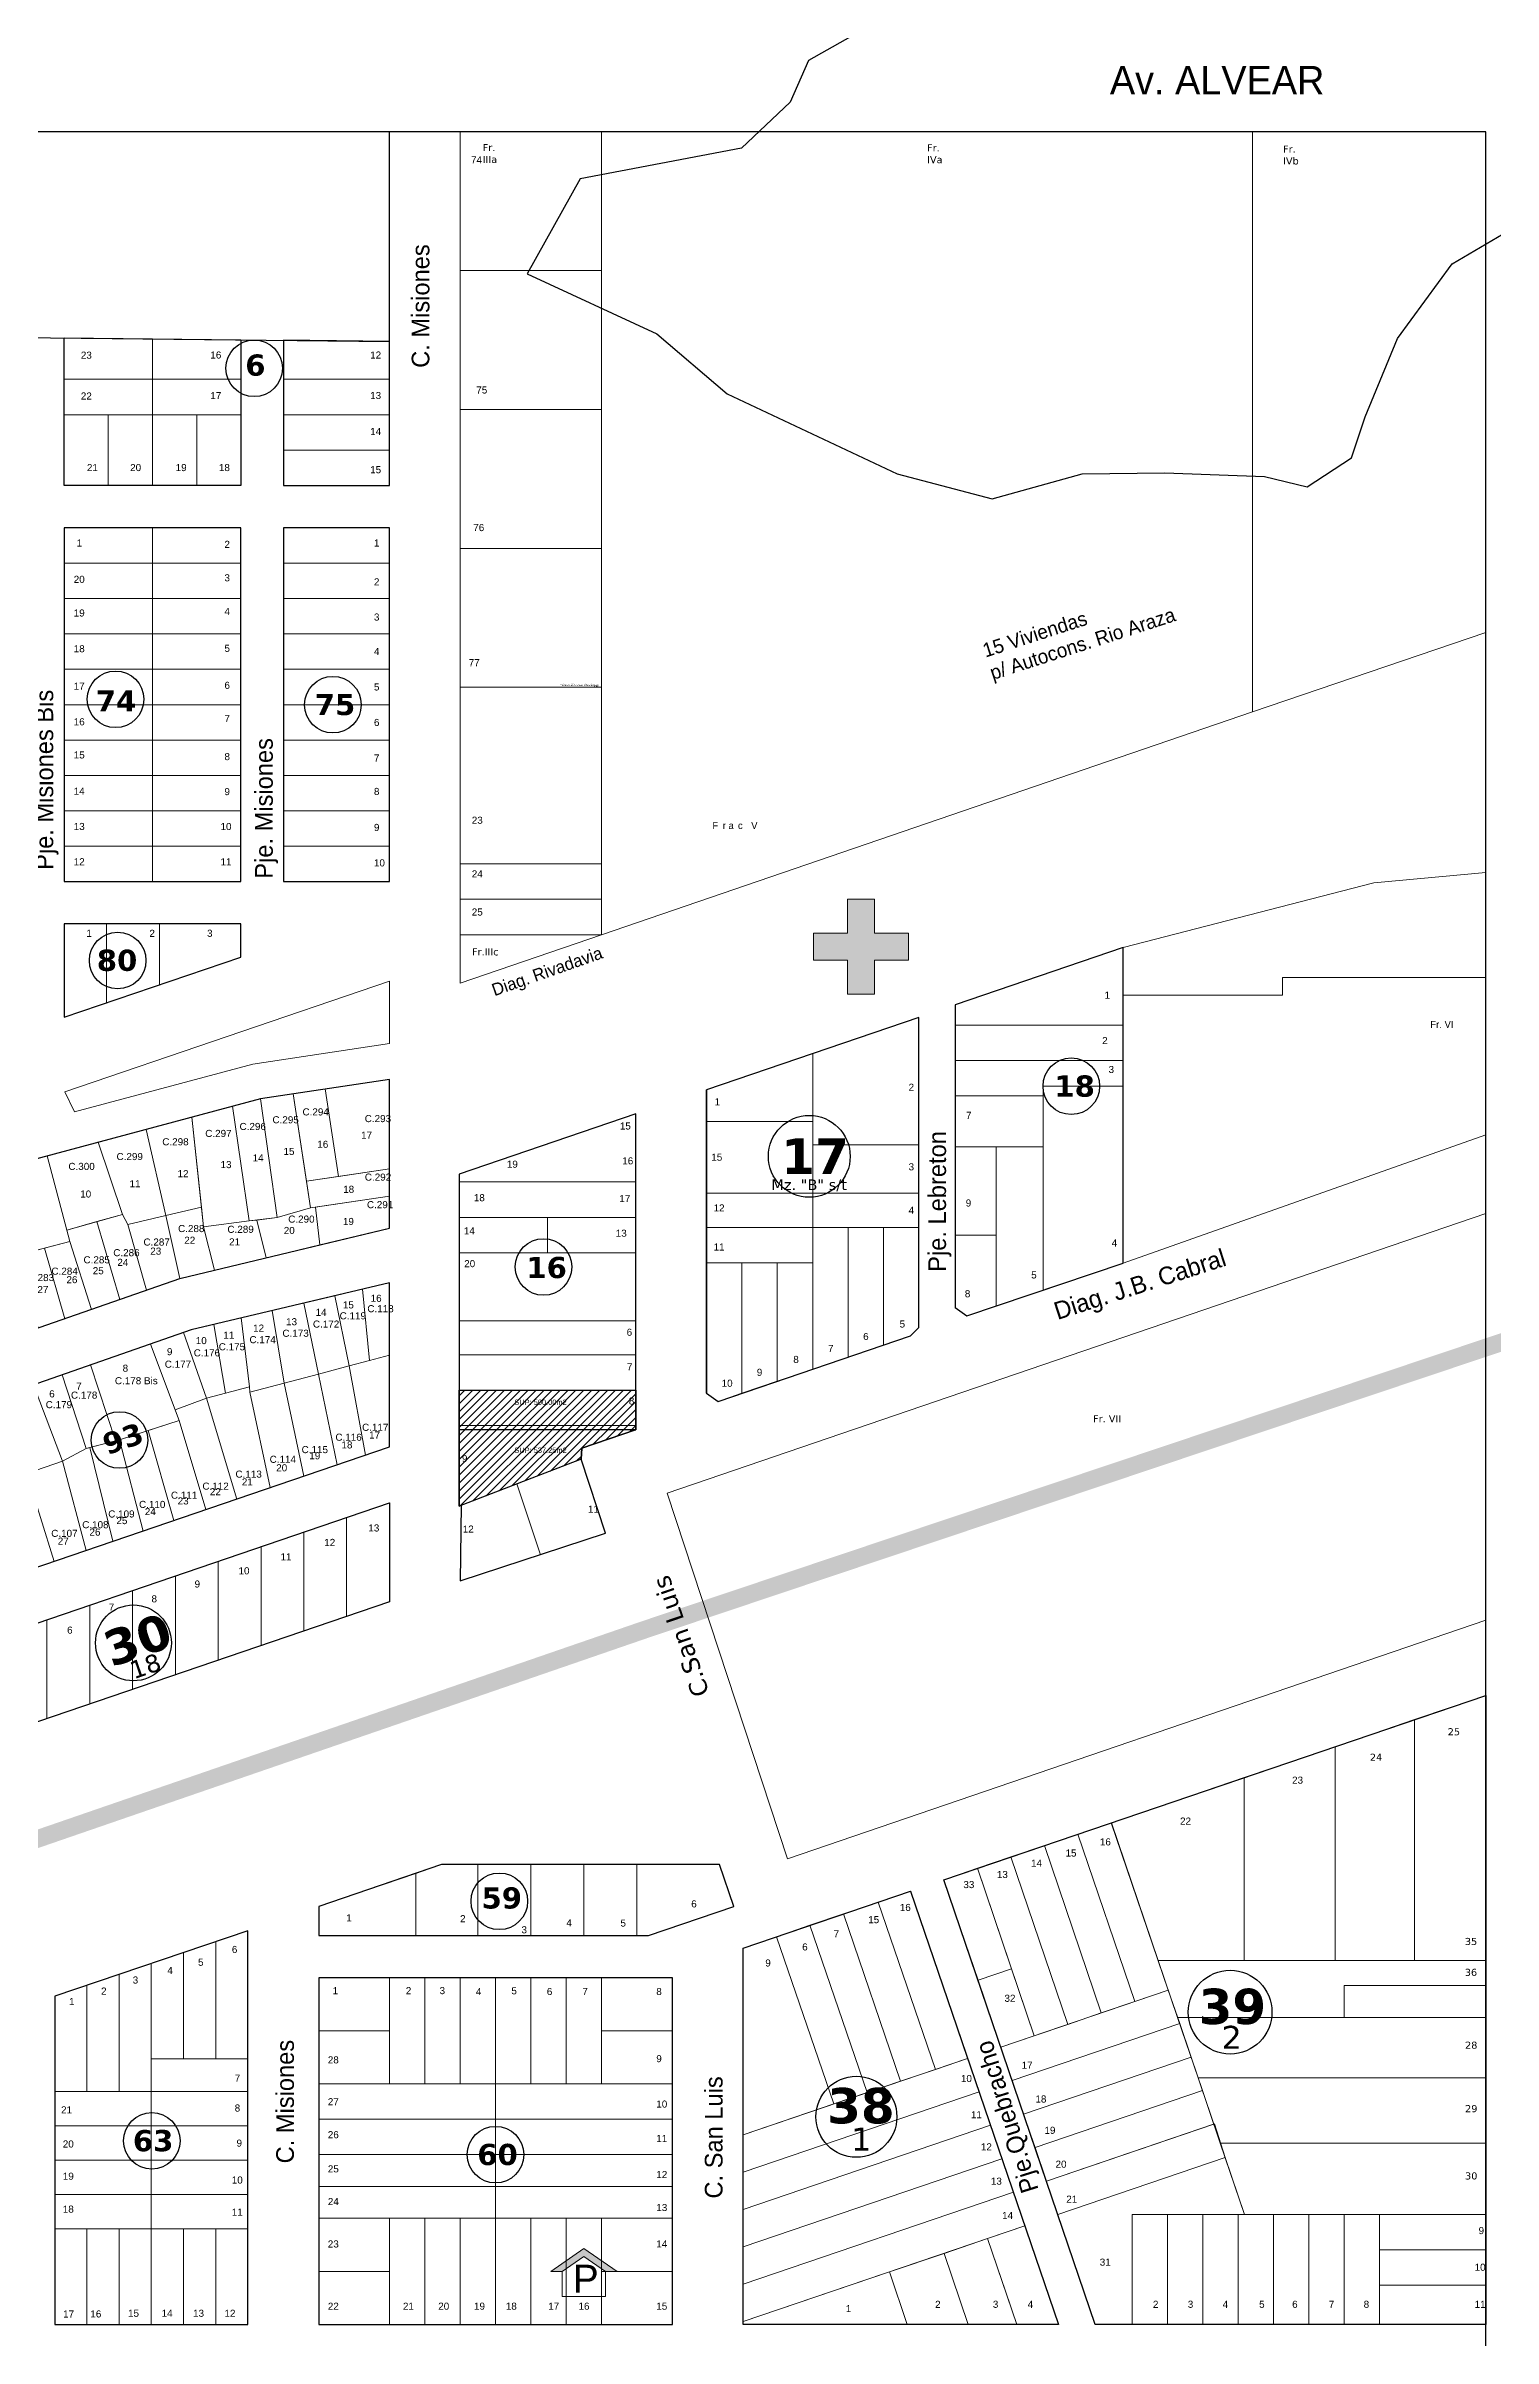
# Model space of a CAD drawing. Header units: millimetres. Extents: x 0 to 6558, y 60 to 10727.
# Drawn here: x 773 to 1182, y 6771 to 7419 of the extents above; entities that cross this region are included whole.
import ezdxf
from ezdxf.enums import TextEntityAlignment as Align

# ---------------------------------------------------------------- set-up
doc = ezdxf.new("R2010")
doc.units = ezdxf.units.MM
doc.linetypes.add('ACAD_ISO04W100', pattern=[30, 24, -3, 0, -3])
for name, color, linetype, lineweight in [('0 FERROCARRIL', 5, 'Continuous', 18), ('0 LAGUNA', 140, 'Continuous', 30), ('0 N° DE PARCELA', 255, 'Continuous', 25), ('0 SIG - PARCELAS', 252, 'Continuous', 18), ('EQUIPAMIENTOS', 10, 'Continuous', 18), ('nombre de parcelas', 250, 'Continuous', 18)]:
    doc.layers.add(name, color=color, linetype=linetype, lineweight=lineweight)
for name, color, linetype in [('0 NOMBRE DE CALLES', 255, 'Continuous'), ('0 N° DE MANZANA', 255, 'Continuous'), ('0 SIG - CHACRAS', 253, 'Continuous'), ('0 SIG - MANZANAS', 253, 'Continuous'), ('TERRENO MUNICIPAL', 10, 'Continuous')]:
    doc.layers.add(name, color=color, linetype=linetype)
doc.layers.add('auxiliares', color=3, linetype='Continuous', plot=False)
doc.styles.get("Standard").update_dxf_attribs({"font": 'arial.ttf'})
doc.styles.add('STYLE1', font='arial.ttf')
doc.styles.add('taller4', font='', dxfattribs={"height": 0.9})
doc.styles.get('taller4').set_extended_font_data('Arial', italic=True, bold=True)

# ---------------------------------------------------------------- blocks, each defined once
blk = doc.blocks.new('COMISARIA')
at = {"linetype": 'Continuous'}
blk.add_hatch(color=256, dxfattribs=at).paths.add_polyline_path([(-1.9, 32.6), (-37.6, 7.9), (-25.2, 7.9), (-1.9, 24), (21.4, 7.9), (33.8, 7.9)])
for p, q in [((-1.9, 32.6), (-37.6, 7.9)), ((-1.9, 32.6), (33.8, 7.9)), ((-37.6, 7.9), (-25.2, 7.9)), ((-1.9, 24), (-25.2, 7.9)), ((-1.9, 24), (21.4, 7.9)), ((21.4, 7.9), (33.8, 7.9))]:
    blk.add_line(p, q, dxfattribs=at)
blk.add_lwpolyline([(21.4, 7.9), (21.4, -19), (-25.2, -19), (-25.2, 7.9)], dxfattribs=at)
at = {"linetype": 'Continuous', "style": 'STYLE1'}
blk.add_text('P', height=30, dxfattribs=at).set_placement((0, 0), align=Align.MIDDLE)
blk = doc.blocks.new('SALUD')
blk.add_hatch(color=256).paths.add_polyline_path([(24, 63.1), (24, 93.1), (0, 93.1), (0, 63.1), (-30, 63.1), (-30, 39.1), (0, 39.1), (0, 9.1), (24, 9.1), (24, 39.1), (54, 39.1), (54, 63.1)])
blk.add_lwpolyline([(24, 63.1), (24, 93.1), (0, 93.1), (0, 63.1), (-30, 63.1), (-30, 39.1), (0, 39.1), (0, 9.1), (24, 9.1), (24, 39.1), (54, 39.1), (54, 63.1), (24, 63.1), (24, 93.1), (0, 93.1)])

msp = doc.modelspace()

# ---------------------------------------------------------------- hatches: boundary and pattern name
at = {"layer": 'TERRENO MUNICIPAL'}
h = msp.add_hatch(dxfattribs=at)
h.set_pattern_fill('ANSI31', color=256, scale=0.5)
h.set_pattern_definition([(45, (-322.4474, 5693.1154), (-1.122532, 1.122532), [])])
h.paths.add_polyline_path([(889.653, 7039.307), (939.653, 7039.307), (939.653, 7028.103), (889.653, 7028.103)])
edge = h.paths.add_edge_path()
edge.add_line((889.653, 7028.137), (939.554, 7028.103))
edge.add_line((939.554, 7028.103), (924.344, 7022.872))
edge.add_line((924.344, 7022.872), (924.221, 7019.733))
edge.add_line((924.221, 7019.733), (889.653, 7006.487))
edge.add_line((889.653, 7006.487), (889.653, 7028.103))

# ---------------------------------------------------------------- linework, layer by layer
at = {"layer": '0 FERROCARRIL', "color": 253, "linetype": 'ACAD_ISO04W100', "const_width": 5}
msp.add_lwpolyline([(109.624, 6684.639), (525.882, 6828.094), (942.14, 6971.549), (1174.005, 7049.313), (1449.871, 7141.835), (1869.827, 7294.051), (2014.038, 7345.499, -0.0608028), (2199.979, 7371.655), (2736.887, 7371.655, 0.0947228), (2818.9, 7395.432), (2901.999, 7425.105), (3179.979, 7514.739), (3199.979, 7521.095), (4019.364, 7784.447, -0.1059511), (4109.937, 7793.522), (4204, 7793.522)], format="xyb", dxfattribs=at)
at = {"layer": '0 LAGUNA'}
for points in [[(1188.801, 7487.832), (1173.246, 7468.034), (1159.182, 7445.958), (1125.849, 7440.665), (1096.254, 7439.731), (1070.709, 7440.042), (1043.918, 7436.929), (1018.062, 7431.948), (988.495, 7415.264), (983.274, 7403.505), (969.536, 7390.462), (923.879, 7381.771), (908.926, 7354.903), (945.635, 7337.933), (965.433, 7320.963), (989.474, 7309.65), (1013.514, 7298.337), (1040.383, 7291.266), (1065.837, 7298.337), (1089.191, 7298.699), (1117.424, 7297.587), (1129.49, 7294.694), (1129.49, 7294.694)], [(1129.49, 7294.694), (1142.038, 7302.892), (1145.899, 7314.466), (1155.069, 7336.648), (1170.484, 7357.731), (1194.524, 7371.872)]]:
    msp.add_lwpolyline(points, dxfattribs=at)
at = {"layer": '0 N° DE MANZANA'}
for centre, radius in [((831.736, 7328.219), 8), ((792.538, 7234.623), 8), ((854.005, 7233.105), 8), ((793.131, 7160.751), 8), ((1062.789, 7125.205), 8), ((988.695, 7105.392), 11.569), ((913.552, 7074.108), 8), ((793.67, 7025.18), 8), ((797.588, 6967.806), 10.724), ((901.052, 6894.743), 8), ((1107.704, 6863.395), 11.834), ((1002.018, 6833.812), 11.44), ((802.784, 6827.013), 8), ((899.979, 6823.105), 8)]:
    msp.add_circle(centre, radius, dxfattribs=at)
at = {"layer": '0 SIG - CHACRAS'}
msp.add_lwpolyline([(199.979, 6415.105), (1179.979, 6415.105), (1179.979, 7395.105), (199.979, 7395.105)], close=True, dxfattribs=at)
at = {"layer": '0 SIG - MANZANAS'}
for points in [[(869.979, 7335.815), (869.979, 7395.105), (529.979, 7395.105), (529.979, 7339.515)], [(777.979, 7336.816), (827.979, 7336.272), (827.979, 7295.105), (777.979, 7295.105)], [(869.979, 7335.825), (839.979, 7336.141), (839.979, 7295.105), (869.979, 7295.105)], [(827.979, 7283.105), (777.979, 7283.105), (777.979, 7183.105), (827.979, 7183.105)], [(869.979, 7283.105), (839.979, 7283.105), (839.979, 7183.105), (869.979, 7183.105)], [(777.979, 7144.715), (827.979, 7161.755), (827.979, 7171.105), (777.979, 7171.105)], [(1029.979, 7148.215), (1029.979, 7062.605), (1033.231, 7060.276), (1077.499, 7075.205), (1077.499, 7164.435)], [(869.979, 7085.078), (869.979, 7127.158), (833.487, 7121.687), (686.866, 7082.373), (704.021, 7033.677), (810.744, 7070.816)], [(939.653, 7117.417), (889.653, 7100.347), (889.653, 7006.487), (890.259, 7006.719), (890.011, 6985.351), (931.117, 6998.8), (924.221, 7019.733), (924.344, 7022.872), (939.554, 7028.103), (939.653, 7028.103)], [(869.979, 7023.218), (869.979, 7069.658), (813.955, 7056.32), (725.016, 7025.37), (740.979, 6979.202)], [(1069.539, 6775.105), (1026.759, 6900.853), (1179.979, 6952.945), (1179.979, 6775.105)], [(849.979, 6893.285), (849.979, 6885.105), (943.239, 6885.105), (967.351, 6893.308), (963.339, 6905.105), (884.739, 6905.105)], [(1059.179, 6775.105), (969.979, 6775.105), (969.979, 6881.525), (1017.291, 6897.634)], [(849.979, 6775.105), (949.979, 6775.105), (949.979, 6873.105), (849.979, 6873.105)]]:
    msp.add_lwpolyline(points, close=True, dxfattribs=at)
for points in [[(959.654, 7124.234), (959.654, 7038.384), (962.889, 7036.054), (1017.327, 7054.649), (1019.654, 7056.976), (1019.654, 7144.694), (959.654, 7124.231)], [(959.654, 7038.384), (959.654, 7124.231)], [(712.611, 6953.698), (869.979, 7007.372), (869.979, 6979.442), (712.611, 6925.768), (712.611, 6953.698)], [(775.349, 6867.924), (775.349, 6775.124), (829.979, 6775.124), (829.979, 6886.434), (775.349, 6867.924)]]:
    msp.add_lwpolyline(points, dxfattribs=at)
at = {"layer": '0 SIG - PARCELAS'}
for p, q in [((1113.979, 7246.739), (1113.979, 7395.105)), ((884.729, 6905.105), (961.979, 6905.105)), ((1039.108, 6799.362), (1045.561, 6780.342))]:
    msp.add_line(p, q, dxfattribs=at)
for points in [[(929.979, 7395.105), (889.979, 7395.105), (889.979, 7238.065), (929.979, 7238.065)], [(889.979, 7355.835), (929.979, 7355.835), (929.979, 7395.105), (889.979, 7395.105)], [(1113.979, 7231.045), (1113.979, 7395.105), (929.979, 7395.105), (929.979, 7168.065)], [(1179.979, 7253.495), (1179.979, 7395.105), (1113.979, 7395.105), (1113.979, 7231.045)], [(889.979, 7316.565), (929.979, 7316.565), (929.979, 7355.835), (889.979, 7355.835)], [(802.979, 7325.105), (777.979, 7325.105), (777.979, 7336.816), (802.979, 7336.555)], [(802.979, 7325.105), (827.979, 7325.105), (827.979, 7336.272), (802.979, 7336.555)], [(869.979, 7335.825), (839.979, 7336.141), (839.979, 7325.105), (869.979, 7325.105)], [(777.979, 7315.105), (802.979, 7315.105), (802.979, 7325.105), (777.979, 7325.105)], [(827.979, 7315.105), (802.979, 7315.105), (802.979, 7325.105), (827.979, 7325.105)], [(869.979, 7325.105), (839.979, 7325.105), (839.979, 7315.105), (869.979, 7315.105)], [(777.979, 7295.105), (790.479, 7295.105), (790.479, 7315.105), (777.979, 7315.105)], [(790.479, 7295.105), (802.979, 7295.105), (802.979, 7315.105), (790.479, 7315.105)], [(802.979, 7295.105), (815.479, 7295.105), (815.479, 7315.105), (802.979, 7315.105)], [(815.479, 7295.105), (827.979, 7295.105), (827.979, 7315.105), (815.479, 7315.105)], [(869.979, 7315.105), (839.979, 7315.105), (839.979, 7305.105), (869.979, 7305.105)], [(889.979, 7277.295), (929.979, 7277.295), (929.979, 7316.565), (889.979, 7316.565)], [(869.979, 7305.105), (839.979, 7305.105), (839.979, 7295.105), (869.979, 7295.105)], [(777.979, 7273.105), (802.979, 7273.105), (802.979, 7283.105), (777.979, 7283.105)], [(827.979, 7273.105), (802.979, 7273.105), (802.979, 7283.105), (827.979, 7283.105)], [(839.979, 7273.105), (869.979, 7273.105), (869.979, 7283.105), (839.979, 7283.105)], [(777.979, 7263.105), (802.979, 7263.105), (802.979, 7273.105), (777.979, 7273.105)], [(827.979, 7263.105), (802.979, 7263.105), (802.979, 7273.105), (827.979, 7273.105)], [(839.979, 7263.105), (869.979, 7263.105), (869.979, 7273.105), (839.979, 7273.105)], [(889.979, 7238.025), (929.979, 7238.025), (929.979, 7277.295), (889.979, 7277.295)], [(777.979, 7253.105), (802.979, 7253.105), (802.979, 7263.105), (777.979, 7263.105)], [(827.979, 7253.105), (802.979, 7253.105), (802.979, 7263.105), (827.979, 7263.105)], [(839.979, 7253.105), (869.979, 7253.105), (869.979, 7263.105), (839.979, 7263.105)], [(777.979, 7243.105), (802.979, 7243.105), (802.979, 7253.105), (777.979, 7253.105)], [(827.979, 7243.105), (802.979, 7243.105), (802.979, 7253.105), (827.979, 7253.105)], [(839.979, 7243.105), (869.979, 7243.105), (869.979, 7253.105), (839.979, 7253.105)], [(777.979, 7233.105), (802.979, 7233.105), (802.979, 7243.105), (777.979, 7243.105)], [(827.979, 7233.105), (802.979, 7233.105), (802.979, 7243.105), (827.979, 7243.105)], [(839.979, 7233.105), (869.979, 7233.105), (869.979, 7243.105), (839.979, 7243.105)], [(929.979, 7238.065), (889.979, 7238.065), (889.979, 7188.065), (929.979, 7188.065)], [(777.979, 7223.105), (802.979, 7223.105), (802.979, 7233.105), (777.979, 7233.105)], [(827.979, 7223.105), (802.979, 7223.105), (802.979, 7233.105), (827.979, 7233.105)], [(839.979, 7223.105), (869.979, 7223.105), (869.979, 7233.105), (839.979, 7233.105)], [(777.979, 7213.105), (802.979, 7213.105), (802.979, 7223.105), (777.979, 7223.105)], [(827.979, 7213.105), (802.979, 7213.105), (802.979, 7223.105), (827.979, 7223.105)], [(839.979, 7213.105), (869.979, 7213.105), (869.979, 7223.105), (839.979, 7223.105)], [(777.979, 7203.105), (802.979, 7203.105), (802.979, 7213.105), (777.979, 7213.105)], [(827.979, 7203.105), (802.979, 7203.105), (802.979, 7213.105), (827.979, 7213.105)], [(839.979, 7203.105), (869.979, 7203.105), (869.979, 7213.105), (839.979, 7213.105)], [(777.979, 7193.105), (802.979, 7193.105), (802.979, 7203.105), (777.979, 7203.105)], [(827.979, 7193.105), (802.979, 7193.105), (802.979, 7203.105), (827.979, 7203.105)], [(839.979, 7193.105), (869.979, 7193.105), (869.979, 7203.105), (839.979, 7203.105)], [(777.979, 7183.105), (802.979, 7183.105), (802.979, 7193.105), (777.979, 7193.105)], [(827.979, 7183.105), (802.979, 7183.105), (802.979, 7193.105), (827.979, 7193.105)], [(839.979, 7183.105), (869.979, 7183.105), (869.979, 7193.105), (839.979, 7193.105)], [(929.979, 7188.065), (889.979, 7188.065), (889.979, 7178.065), (929.979, 7178.065)], [(1148.367, 7182.721), (1179.979, 7185.675), (1179.979, 7156.005), (1122.499, 7156.005), (1122.499, 7151.005), (1077.499, 7151.005), (1077.499, 7164.435)], [(929.979, 7178.065), (889.979, 7178.065), (889.979, 7168.065), (929.979, 7168.065)], [(789.979, 7148.804), (789.979, 7171.105), (777.979, 7171.105), (777.979, 7144.715)], [(804.979, 7153.916), (804.979, 7171.105), (789.979, 7171.105), (789.979, 7148.804)], [(827.979, 7161.755), (827.979, 7171.105), (804.979, 7171.105), (804.979, 7153.916)], [(929.979, 7168.065), (889.979, 7168.065), (889.979, 7154.374)], [(1029.979, 7148.215), (1029.979, 7142.475), (1077.499, 7142.475), (1077.499, 7164.435)], [(1179.979, 7111.455), (1179.979, 7156.005), (1122.499, 7156.005), (1122.499, 7151.005), (1077.499, 7151.005), (1077.499, 7075.205)], [(778.172, 7123.645), (869.979, 7154.958), (869.979, 7137.268), (831.39, 7131.483), (780.894, 7117.943)], [(1077.499, 7132.475), (1077.499, 7142.475), (1029.979, 7142.475), (1029.979, 7132.475)], [(1077.499, 7125.205), (1077.499, 7132.475), (1029.979, 7132.475), (1029.979, 7122.475), (1054.789, 7122.475), (1054.789, 7125.205)], [(855.538, 7099.714), (851.832, 7124.437), (842.783, 7123.081), (846.489, 7098.357)], [(869.979, 7101.858), (869.979, 7127.158), (851.832, 7124.437), (855.538, 7099.714)], [(1077.499, 7075.205), (1077.499, 7125.205), (1054.789, 7125.205), (1054.789, 7067.445)], [(830.278, 7087.12), (825.615, 7119.576), (814.121, 7116.494), (817.44, 7085.492)], [(838.217, 7088.068), (833.487, 7121.687), (825.615, 7119.576), (830.278, 7087.12)], [(847.616, 7090.841), (842.783, 7123.081), (833.487, 7121.687), (838.217, 7088.068)], [(939.653, 7117.417), (939.653, 7098.137), (889.653, 7098.137), (889.653, 7100.347)], [(1054.789, 7122.475), (1029.979, 7122.475), (1029.979, 7108.115), (1054.789, 7108.115)], [(806.714, 7088.645), (801.178, 7113.024), (787.656, 7109.398), (794.456, 7088.949), (795.964, 7086.139)], [(816.846, 7091.04), (814.121, 7116.494), (801.178, 7113.024), (806.714, 7088.645)], [(779.594, 7081.353), (773.167, 7105.514), (758.679, 7101.629), (765.202, 7077.495)], [(794.456, 7088.949), (787.656, 7109.398), (773.167, 7105.514), (778.745, 7084.543)], [(989.654, 7108.644), (1019.654, 7108.644), (1019.654, 7095.004), (989.654, 7095.004)], [(1029.979, 7108.115), (1041.539, 7108.115), (1041.539, 7083.115), (1029.979, 7083.115)], [(1054.789, 7067.445), (1054.789, 7108.115), (1041.539, 7108.115), (1041.539, 7063.115)], [(869.979, 7094.158), (869.979, 7101.858), (846.492, 7098.337), (847.616, 7090.841)], [(939.653, 7098.137), (939.653, 7088.137), (889.653, 7088.137), (889.653, 7098.137)], [(959.654, 7095.004), (989.654, 7095.004), (989.654, 7085.264), (959.654, 7085.264)], [(989.654, 7095.004), (1019.654, 7095.004), (1019.654, 7085.264), (989.654, 7085.264)], [(785.716, 7062.106), (793.744, 7064.9), (787.283, 7086.937), (778.745, 7084.543), (779.594, 7081.353)], [(801.299, 7067.529), (810.744, 7070.816), (806.714, 7088.645), (795.964, 7086.139)], [(810.744, 7070.816), (820.497, 7073.164), (817.44, 7085.492), (816.846, 7091.04), (806.714, 7088.645)], [(820.497, 7073.164), (835.076, 7076.674), (832.478, 7087.382), (830.278, 7087.12), (817.44, 7085.492)], [(850.34, 7080.349), (849.097, 7091.061), (847.616, 7090.841), (838.217, 7088.068), (832.478, 7087.382), (835.076, 7076.674)], [(914.653, 7088.137), (914.653, 7078.137), (889.653, 7078.137), (889.653, 7088.137)], [(914.653, 7088.137), (939.653, 7088.137), (939.653, 7078.137), (914.653, 7078.137)], [(959.654, 7085.264), (989.654, 7085.264), (989.654, 7075.264), (959.654, 7075.264)], [(770.605, 7056.847), (778.16, 7059.477), (772.398, 7079.424), (765.202, 7077.495)], [(778.16, 7059.477), (785.716, 7062.106), (779.594, 7081.353), (772.398, 7079.424)], [(1033.231, 7060.276), (1041.539, 7063.115), (1041.539, 7083.115), (1029.979, 7083.115), (1029.979, 7062.605)], [(889.653, 7078.137), (939.653, 7078.137), (939.653, 7058.917), (889.653, 7058.917)], [(854.56, 7065.987), (845.805, 7063.903), (849.881, 7043.814), (858.58, 7046.12)], [(862.342, 7067.84), (854.56, 7065.987), (858.58, 7046.12), (864.381, 7047.655)], [(869.979, 7069.658), (862.342, 7067.84), (864.381, 7047.655), (869.979, 7049.136)], [(828.099, 7059.687), (820.327, 7057.837), (823.595, 7038.419), (830.365, 7040.197)], [(836.855, 7061.772), (828.099, 7059.687), (830.365, 7040.197), (830.543, 7038.708), (840.212, 7041.261)], [(845.805, 7063.903), (836.855, 7061.772), (840.212, 7041.261), (849.881, 7043.814)], [(939.653, 7058.917), (939.653, 7049.307), (889.653, 7049.307), (889.653, 7058.917)], [(802.461, 7052.32), (785.461, 7046.404), (792.495, 7024.913), (793.639, 7025.275), (810.492, 7030.685)], [(811.764, 7055.557), (802.461, 7052.32), (809.373, 7033.701), (818.279, 7037.008)], [(820.327, 7057.837), (813.955, 7056.32), (811.764, 7055.557), (818.279, 7037.008), (823.595, 7038.419)], [(785.461, 7046.404), (777.433, 7043.61), (784.267, 7022.78), (792.495, 7024.913)], [(858.58, 7046.12), (849.881, 7043.814), (855.213, 7018.18), (863.257, 7020.924)], [(869.979, 7049.136), (864.381, 7047.655), (858.58, 7046.12), (863.257, 7020.924), (869.979, 7023.218)], [(939.653, 7049.307), (939.653, 7039.307), (889.653, 7039.307), (889.653, 7049.307)], [(769.311, 7040.784), (761.755, 7038.155), (767.457, 7015.685), (777.562, 7019.202)], [(777.433, 7043.61), (769.311, 7040.784), (777.562, 7019.202), (784.267, 7022.78)], [(830.543, 7038.708), (830.365, 7040.197), (823.595, 7038.419), (818.279, 7037.008), (826.82, 7008.492), (836.284, 7011.721)], [(840.212, 7041.261), (830.543, 7038.708), (836.284, 7011.721), (845.748, 7014.95)], [(849.881, 7043.814), (840.212, 7041.261), (845.748, 7014.95), (855.213, 7018.18)], [(939.653, 7039.307), (939.653, 7029.307), (889.653, 7029.307), (889.653, 7039.307)], [(818.279, 7037.008), (809.373, 7033.701), (810.492, 7030.685), (818.018, 7005.488), (826.82, 7008.492)], [(801.78, 7027.888), (793.639, 7025.275), (800.32, 6999.449), (809.027, 7002.42)], [(810.492, 7030.685), (801.78, 7027.888), (809.027, 7002.42), (818.018, 7005.488)], [(785.235, 7023.031), (784.267, 7022.78), (777.562, 7019.202), (784.231, 6993.96), (791.802, 6996.543)], [(793.639, 7025.275), (792.495, 7024.913), (785.235, 7023.031), (791.802, 6996.543), (800.32, 6999.449)], [(767.457, 7015.685), (758.012, 7012.398), (766.344, 6987.856), (775.145, 6990.86)], [(777.562, 7019.202), (767.457, 7015.685), (775.145, 6990.86), (784.231, 6993.96)], [(924.221, 7019.733), (906.038, 7012.766), (912.65, 6992.758), (931.117, 6998.8)], [(906.038, 7012.766), (890.259, 7006.719), (890.011, 6985.351), (912.65, 6992.758)], [(1179.979, 6952.945), (1179.979, 6877.975), (1159.809, 6877.975), (1159.809, 6946.105)], [(1159.809, 6946.105), (1159.809, 6877.975), (1137.369, 6877.975), (1137.369, 6938.465)], [(1137.369, 6938.465), (1137.369, 6877.975), (1111.649, 6877.975), (1111.649, 6929.715)], [(1111.649, 6929.715), (1111.649, 6877.975), (1087.369, 6877.975), (1074.117, 6916.954)], [(1074.098, 6916.947), (1064.63, 6913.728), (1080.731, 6866.392), (1090.211, 6869.615)], [(1055.162, 6910.51), (1045.695, 6907.291), (1061.795, 6859.954), (1071.263, 6863.173)], [(1064.63, 6913.728), (1055.162, 6910.51), (1071.263, 6863.173), (1080.731, 6866.392)], [(877.479, 6902.635), (877.479, 6885.105), (894.979, 6885.105), (894.979, 6905.105), (884.739, 6905.105)], [(894.979, 6885.105), (909.979, 6885.105), (909.979, 6905.105), (894.979, 6905.105)], [(909.979, 6885.105), (924.979, 6885.105), (924.979, 6905.105), (909.979, 6905.105)], [(924.979, 6885.105), (939.979, 6885.105), (939.979, 6905.105), (924.979, 6905.105)], [(943.239, 6885.105), (939.979, 6885.105), (939.979, 6905.105), (963.339, 6905.105), (967.351, 6893.308)], [(1045.695, 6907.291), (1036.227, 6904.072), (1052.327, 6856.735), (1061.795, 6859.954)], [(849.979, 6893.285), (849.979, 6885.105), (877.479, 6885.105), (877.479, 6902.635)], [(1017.291, 6897.634), (1008.166, 6894.527), (1024.34, 6847.215), (1033.465, 6850.322)], [(998.359, 6891.188), (988.892, 6887.965), (1005.066, 6840.653), (1014.533, 6843.876)], [(1024.34, 6847.215), (1008.166, 6894.527), (998.359, 6891.188), (1014.533, 6843.876)], [(820.849, 6883.344), (820.849, 6850.164), (829.979, 6850.164), (829.979, 6886.434)], [(979.426, 6884.741), (969.979, 6881.525), (969.979, 6828.706), (995.6, 6837.43)], [(988.892, 6887.965), (979.426, 6884.741), (995.6, 6837.43), (1005.066, 6840.653)], [(802.649, 6877.194), (802.649, 6850.164), (811.749, 6850.164), (811.749, 6880.254)], [(811.749, 6880.254), (811.749, 6850.164), (820.849, 6850.164), (820.849, 6883.344)], [(1092.829, 6861.915), (1139.979, 6861.915), (1139.979, 6870.915), (1179.979, 6870.915), (1179.979, 6877.975), (1087.369, 6877.975)], [(775.349, 6867.924), (775.349, 6840.924), (784.449, 6840.924), (784.449, 6871.014)], [(784.449, 6871.014), (784.449, 6840.924), (793.549, 6840.924), (793.549, 6874.104)], [(793.549, 6874.104), (793.549, 6840.924), (802.649, 6840.924), (802.649, 6877.194)], [(849.979, 6858.105), (869.979, 6858.105), (869.979, 6873.105), (849.979, 6873.105)], [(869.979, 6843.105), (879.979, 6843.105), (879.979, 6873.105), (869.979, 6873.105)], [(879.979, 6843.105), (889.979, 6843.105), (889.979, 6873.105), (879.979, 6873.105)], [(889.979, 6843.105), (899.979, 6843.105), (899.979, 6873.105), (889.979, 6873.105)], [(909.979, 6843.105), (899.979, 6843.105), (899.979, 6873.105), (909.979, 6873.105)], [(919.979, 6843.105), (909.979, 6843.105), (909.979, 6873.105), (919.979, 6873.105)], [(929.979, 6843.105), (919.979, 6843.105), (919.979, 6873.105), (929.979, 6873.105)], [(949.979, 6858.105), (929.979, 6858.105), (929.979, 6873.105), (949.979, 6873.105)], [(1045.887, 6875.67), (1036.416, 6872.45), (1042.863, 6853.517), (1052.327, 6856.735)], [(1179.979, 6861.915), (1139.979, 6861.915), (1139.979, 6870.915), (1179.979, 6870.915)], [(1093.43, 6860.147), (1090.211, 6869.615), (1042.863, 6853.517), (1046.084, 6844.05)], [(849.979, 6843.105), (869.979, 6843.105), (869.979, 6858.105), (849.979, 6858.105)], [(949.979, 6843.105), (929.979, 6843.105), (929.979, 6858.105), (949.979, 6858.105)], [(1096.652, 6850.68), (1093.43, 6860.147), (1046.084, 6844.05), (1049.304, 6834.583)], [(1098.659, 6844.785), (1179.979, 6844.785), (1179.979, 6861.915), (1092.829, 6861.915)], [(802.649, 6840.924), (829.979, 6840.924), (829.979, 6850.164), (802.649, 6850.164)], [(1033.465, 6850.322), (969.979, 6828.706), (969.979, 6818.142), (1036.7, 6840.86)], [(1099.869, 6841.212), (1096.652, 6850.68), (1049.304, 6834.583), (1052.525, 6825.116)], [(775.349, 6831.224), (802.649, 6831.224), (802.649, 6840.924), (775.349, 6840.924)], [(802.649, 6831.224), (829.979, 6831.224), (829.979, 6840.924), (802.649, 6840.924)], [(849.979, 6833.105), (899.979, 6833.105), (899.979, 6843.105), (849.979, 6843.105)], [(899.979, 6833.105), (949.979, 6833.105), (949.979, 6843.105), (899.979, 6843.105)], [(1036.7, 6840.86), (969.979, 6818.142), (969.979, 6807.578), (1039.935, 6831.397)], [(1103.075, 6831.74), (1099.869, 6841.212), (1052.525, 6825.116), (1055.746, 6815.649)], [(1104.909, 6826.325), (1179.979, 6826.325), (1179.979, 6844.785), (1098.659, 6844.785)], [(849.979, 6823.105), (899.979, 6823.105), (899.979, 6833.105), (849.979, 6833.105)], [(899.979, 6823.105), (949.979, 6823.105), (949.979, 6833.105), (899.979, 6833.105)], [(775.349, 6821.524), (802.649, 6821.524), (802.649, 6831.224), (775.349, 6831.224)], [(802.649, 6821.524), (829.979, 6821.524), (829.979, 6831.224), (802.649, 6831.224)], [(1039.935, 6831.397), (969.979, 6807.578), (969.979, 6797.015), (1043.17, 6821.935)], [(1106.293, 6822.265), (1103.315, 6831.821), (1055.746, 6815.649), (1058.967, 6806.181)], [(1111.779, 6806.175), (1179.979, 6806.175), (1179.979, 6826.325), (1104.909, 6826.325)], [(775.349, 6811.824), (802.649, 6811.824), (802.649, 6821.524), (775.349, 6821.524)], [(802.649, 6811.824), (829.979, 6811.824), (829.979, 6821.524), (802.649, 6821.524)], [(849.979, 6814.105), (899.979, 6814.105), (899.979, 6823.105), (849.979, 6823.105)], [(899.979, 6814.105), (949.979, 6814.105), (949.979, 6823.105), (899.979, 6823.105)], [(1043.17, 6821.935), (969.979, 6797.015), (969.979, 6786.451), (1046.404, 6812.473)], [(1069.539, 6775.105), (1079.979, 6775.105), (1079.979, 6806.175), (1111.779, 6806.175), (1106.293, 6822.265), (1058.961, 6806.177)], [(849.979, 6805.105), (899.979, 6805.105), (899.979, 6814.105), (849.979, 6814.105)], [(899.979, 6805.105), (949.979, 6805.105), (949.979, 6814.105), (899.979, 6814.105)], [(1046.404, 6812.473), (969.979, 6786.451), (969.979, 6775.905), (1049.662, 6802.943)], [(775.349, 6802.124), (802.649, 6802.124), (802.649, 6811.824), (775.349, 6811.824)], [(802.649, 6802.124), (829.979, 6802.124), (829.979, 6811.824), (802.649, 6811.824)], [(1089.979, 6775.105), (1079.979, 6775.105), (1079.979, 6806.175), (1089.979, 6806.175)], [(1099.979, 6775.105), (1089.979, 6775.105), (1089.979, 6806.175), (1099.979, 6806.175)], [(1109.979, 6775.105), (1099.979, 6775.105), (1099.979, 6806.175), (1109.979, 6806.175)], [(1119.979, 6775.105), (1109.979, 6775.105), (1109.979, 6806.175), (1119.979, 6806.175)], [(1129.979, 6775.105), (1119.979, 6775.105), (1119.979, 6806.175), (1129.979, 6806.175)], [(1139.979, 6775.105), (1129.979, 6775.105), (1129.979, 6806.175), (1139.979, 6806.175)], [(1149.979, 6775.105), (1139.979, 6775.105), (1139.979, 6806.175), (1149.979, 6806.175)], [(1149.979, 6796.175), (1179.979, 6796.175), (1179.979, 6806.175), (1149.979, 6806.175)], [(775.349, 6775.124), (784.449, 6775.124), (784.449, 6802.124), (775.349, 6802.124)], [(784.449, 6775.124), (793.549, 6775.124), (793.549, 6802.124), (784.449, 6802.124)], [(793.549, 6775.124), (802.649, 6775.124), (802.649, 6802.124), (793.549, 6802.124)], [(802.649, 6775.124), (811.749, 6775.124), (811.749, 6802.124), (802.649, 6802.124)], [(811.749, 6775.124), (820.849, 6775.124), (820.849, 6802.124), (811.749, 6802.124)], [(820.849, 6775.124), (829.979, 6775.124), (829.979, 6802.124), (820.849, 6802.124)], [(849.979, 6790.105), (869.979, 6790.105), (869.979, 6805.105), (849.979, 6805.105)], [(869.979, 6775.105), (879.979, 6775.105), (879.979, 6805.105), (869.979, 6805.105)], [(879.979, 6775.105), (889.979, 6775.105), (889.979, 6805.105), (879.979, 6805.105)], [(889.979, 6775.105), (899.979, 6775.105), (899.979, 6805.105), (889.979, 6805.105)], [(909.979, 6775.105), (899.979, 6775.105), (899.979, 6805.105), (909.979, 6805.105)], [(919.979, 6775.105), (909.979, 6775.105), (909.979, 6805.105), (919.979, 6805.105)], [(929.979, 6775.105), (919.979, 6775.105), (919.979, 6805.105), (929.979, 6805.105)], [(949.979, 6790.105), (929.979, 6790.105), (929.979, 6805.105), (949.979, 6805.105)], [(1049.662, 6802.943), (1039.108, 6799.362), (1047.359, 6775.105), (1059.179, 6775.105)], [(1026.797, 6795.184), (1033.629, 6775.105), (1016.409, 6775.105), (1011.361, 6789.947), (1026.797, 6795.184)], [(1039.108, 6799.362), (1047.359, 6775.105), (1033.629, 6775.105), (1026.797, 6795.184)], [(1149.979, 6786.175), (1179.979, 6786.175), (1179.979, 6796.175), (1149.979, 6796.175)], [(949.979, 6775.105), (929.979, 6775.105), (929.979, 6790.105), (949.979, 6790.105)], [(1011.361, 6789.947), (1016.409, 6775.105), (969.979, 6775.105), (969.979, 6775.905)], [(1179.979, 6775.105), (1149.979, 6775.105), (1149.979, 6786.175), (1179.979, 6786.175)]]:
    msp.add_lwpolyline(points, close=True, dxfattribs=at)
for points in [[(1019.654, 7144.694), (989.654, 7134.454), (989.654, 7108.644), (1019.654, 7108.644), (1019.654, 7144.694)], [(989.654, 7134.454), (959.654, 7124.234), (959.654, 7115.284), (989.654, 7115.284), (989.654, 7134.465)], [(959.654, 7115.284), (959.654, 7095.004), (989.654, 7095.004), (989.654, 7115.284), (959.654, 7115.284)], [(869.979, 7085.078), (869.979, 7094.158), (849.097, 7091.061), (850.34, 7080.349), (869.979, 7085.078)], [(793.744, 7064.9), (801.299, 7067.529), (795.964, 7086.139), (794.456, 7088.949), (787.283, 7086.937), (793.744, 7064.9)], [(1179.979, 7089.255), (948.489, 7010.155), (982.545, 6906.76), (1179.979, 6974.243), (1179.979, 7089.255)], [(989.654, 7085.264), (999.654, 7085.264), (999.654, 7048.604), (989.654, 7045.194), (989.654, 7085.264), (999.654, 7085.264)], [(999.654, 7085.264), (1009.654, 7085.264), (1009.654, 7052.024), (999.654, 7048.604), (999.654, 7085.264), (1009.654, 7085.264)], [(1009.654, 7085.264), (1019.654, 7085.264), (1019.654, 7056.976), (1017.327, 7054.649), (1009.654, 7052.024), (1009.654, 7085.264)], [(959.654, 7075.264), (959.654, 7038.384), (962.889, 7036.054), (969.654, 7038.404), (969.654, 7075.264), (959.654, 7075.264)], [(969.654, 7075.264), (979.654, 7075.264), (979.654, 7041.774), (969.654, 7038.404), (969.654, 7075.264)], [(979.654, 7075.264), (989.654, 7075.264), (989.654, 7045.194), (979.654, 7041.774), (979.654, 7075.264)], [(857.874, 7003.243), (869.979, 7007.372), (869.979, 6979.442), (857.874, 6975.313), (857.874, 7003.243)], [(845.768, 6999.115), (857.874, 7003.243), (857.874, 6975.313), (845.768, 6971.185), (845.768, 6999.115)], [(821.558, 6990.857), (833.663, 6994.986), (833.663, 6967.056), (821.558, 6962.927), (821.558, 6990.857)], [(833.663, 6994.986), (845.768, 6999.115), (845.768, 6971.185), (833.663, 6967.056), (833.663, 6994.986)], [(809.453, 6986.728), (821.558, 6990.857), (821.558, 6962.927), (809.453, 6958.798), (809.453, 6986.728)], [(785.242, 6978.471), (797.347, 6982.599), (797.347, 6954.669), (785.242, 6950.541), (785.242, 6978.471)], [(797.347, 6982.599), (809.453, 6986.728), (809.453, 6958.798), (797.347, 6954.669), (797.347, 6982.599)], [(773.137, 6974.342), (785.242, 6978.471), (785.242, 6950.541), (773.137, 6946.412), (773.137, 6974.342)], [(761.032, 6970.213), (773.137, 6974.342), (773.137, 6946.412), (761.032, 6942.283), (761.032, 6970.213)], [(1036.227, 6904.072), (1026.759, 6900.853), (1036.416, 6872.45), (1045.887, 6875.67), (1036.227, 6904.072)]]:
    msp.add_lwpolyline(points, dxfattribs=at)
at = {"layer": 'EQUIPAMIENTOS', "linetype": 'Continuous'}
msp.add_lwpolyline([(899.979, 6805.105), (949.979, 6805.105), (949.979, 6775.105), (899.979, 6775.105)], close=True, dxfattribs=at)
msp.add_lwpolyline([(899.979, 6805.105), (949.979, 6805.105), (949.979, 6775.105), (899.979, 6775.105)], close=True, dxfattribs=at)
at = {"layer": 'TERRENO MUNICIPAL'}
for points in [[(889.653, 7039.307), (939.653, 7039.307), (939.653, 7028.103), (889.653, 7028.103), (889.653, 7039.307)], [(889.653, 7028.137), (939.554, 7028.103), (924.344, 7022.872), (924.221, 7019.733), (889.653, 7006.487), (889.653, 7028.103)]]:
    msp.add_lwpolyline(points, dxfattribs=at)

# ---------------------------------------------------------------- block references
at = {"layer": 'EQUIPAMIENTOS', "linetype": 'Continuous'}
for name, p, xscale, yscale, zscale in [('SALUD', (999.505, 7148.346), 0.319999999999709, 0.319999999999709, 0.319999999999709), ('COMISARIA', (925.477, 6788.033), 0.2628268120533903, 0.2628268120533903, 0.2628268120533903)]:
    msp.add_blockref(name, p, dxfattribs=dict(at, xscale=xscale, yscale=yscale, zscale=zscale))

# ---------------------------------------------------------------- texts
at = {"layer": '0 NOMBRE DE CALLES', "insert": (1073.7, 7409.695), "char_height": 8, "width": 783.33333, "attachment_point": 4}
msp.add_mtext('\\pt16;{\\fBankGothic Lt BT|b0|i0|c0|p34;Av. ALVEAR}', dxfattribs=at)
at = {"layer": '0 NOMBRE DE CALLES', "char_height": 5, "width": 783.33333, "attachment_point": 4, "rotation": 90}
for s, insert in [('\\pt10;{\\fBankGothic Lt BT|b0|i0|c0|p34;C. Misiones}', (878.802, 7328.355)), ('\\pt10;{\\fBankGothic Lt BT|b0|i0|c0|p34;Pje. Misiones Bis}', (773.153, 7186.403)), ('\\pt10;{\\fBankGothic Lt BT|b0|i0|c0|p34;Pje. Misiones }', (835.242, 7183.903)), ('\\pt10;{\\fBankGothic Lt BT|b0|i0|c0|p34;Pje. Lebreton}', (1025.614, 7072.747)), ('\\pt10;{\\fBankGothic Lt BT|b0|i0|c0|p34;C. Misiones}', (840.498, 6820.638)), ('\\pt10;{\\fBankGothic Lt BT|b0|i0|c0|p34;C. San Luis}', (961.706, 6810.701))]:
    msp.add_mtext(s, dxfattribs=dict(at, insert=insert))
at = {"layer": '0 NOMBRE DE CALLES', "color": 4, "linetype": 'Continuous', "width": 783.33333, "attachment_point": 4}
for s, insert, char_height, rotation in [('\\pt20;{\\fBankGothic Lt BT|b0|i0|c0|p34;\\H0.8x;\\C256;15 Viviendas \\Pp/ Autocons. Rio Araza\\fSwis721 Cn BT|b0|i0|c0|p34;\\H1.25x; }', (1039.11, 7244.563), 5, 17.894401), ('\\pt7;{\\fBankGothic Lt BT|b0|i0|c0|p34;^I\\C256;Diag. Rivadavia}', (892.663, 7149.494), 3.5, 19.311311), ('\\pt16;{\\fBankGothic Lt BT|b0|i0|c0|p34;\\C7;^I\\C256;Diag. J.B. Cabral}', (1043.129, 7055.835), 5, 17.894401), ('\\pt10;{\\fVerdana|b0|i0|c0|p34;\\C256;C.San Luis}', (958.189, 6952.78), 5, 108.884386), ('\\pt10;{\\fBankGothic Lt BT|b0|i0|c0|p34;\\C256;Pje.Quebracho}', (1051.915, 6812.705), 5, 107.356703)]:
    msp.add_mtext(s, dxfattribs=dict(at, insert=insert, char_height=char_height, rotation=rotation))
at = {"layer": '0 N° DE MANZANA', "attachment_point": 4}
for s, insert, char_height, width in [('{\\fVerdana|b1|i0|c0|p34;6}', (829.208, 7329.082), 6, 338.88889), ('{\\fVerdana|b1|i0|c0|p34;74}', (786.957, 7234.189), 6, 338.88889), ('{\\fVerdana|b1|i0|c0|p34;75}', (848.859, 7233.105), 6, 338.88889), ('{\\fVerdana|b1|i0|c0|p34;80}', (787.228, 7160.778), 6, 336.0426), ('{\\fVerdana|b1|i0|c0|p34;17}', (980.767, 7105.439), 10, 338.88889), ('{\\fVerdana|b0|i0|c0|p34;\\H0.3x;Mz. "B" s/t}', (977.949, 7097.155), 10, 338.88889), ('{\\fVerdana|b1|i0|c0|p34;16}', (908.693, 7073.905), 6, 338.88889), ('{\\fVerdana|b1|i0|c0|p34;59}', (896.014, 6895.647), 6, 338.88889), ('{\\fVerdana|b1|i0|c0|p34;39}', (1098.781, 6864.94), 10, 338.88889), ('{\\fVerdana|b1|i0|c0|p34;38}', (993.749, 6836.864), 10, 338.88889), ('{\\fVerdana|b1|i0|c0|p34;63}', (797.432, 6827.013), 6, 338.88889), ('{\\fVerdana|b1|i0|c0|p34;60}', (894.81, 6823.105), 6, 338.88889)]:
    msp.add_mtext(s, dxfattribs=dict(at, insert=insert, char_height=char_height, width=width))
for s, insert, char_height in [('{\\fVerdana|b1|i0|c0|p34;18}', (1057.999, 7125.205), 6), ('{\\fVerdana|b0|i0|c0|p34;2}', (1105.307, 6856.281), 6.5), ('{\\fVerdana|b0|i0|c0|p34;1}', (1000.556, 6827.478), 6.5)]:
    msp.add_mtext(s, dxfattribs=dict(at, insert=insert, char_height=char_height))
at = {"layer": '0 N° DE MANZANA', "attachment_point": 4, "rotation": 18.914339}
for s, insert, char_height, width in [('{\\fVerdana|b1|i0|c0|p34;93}', (789.224, 7023.68), 6, 169.44444), ('{\\fVerdana|b1|i0|c0|p34;30}', (789.769, 6965.559), 10, 338.88889)]:
    msp.add_mtext(s, dxfattribs=dict(at, insert=insert, char_height=char_height, width=width))
at = {"layer": '0 N° DE MANZANA', "insert": (796.852, 6959.807), "char_height": 5, "attachment_point": 4, "rotation": 19.003618}
msp.add_mtext('{\\fVerdana|b0|i0|c0|p34;18}', dxfattribs=at)
at = {"layer": '0 N° DE PARCELA', "char_height": 2, "attachment_point": 4, "style": 'STYLE1'}
for s, insert in [('\\pt10;{\\fVerdana|b0|i0|c0|p34;Fr. \\PIIIa}', (896.337, 7388.945)), ('\\pt10;{\\fVerdana|b0|i0|c0|p34;Fr. \\PIVa}', (1022.016, 7388.873)), ('\\pt10;{\\fVerdana|b0|i0|c0|p34;Fr. \\PIVb}', (1122.668, 7388.505)), ('74', (893.041, 7387.142)), ('23', (782.72, 7331.922)), ('16', (819.337, 7331.968)), ('12', (864.526, 7331.968)), ('22', (782.72, 7320.387)), ('17', (819.337, 7320.498)), ('13', (864.526, 7320.524)), ('75', (894.536, 7322.077)), ('14', (864.526, 7310.35)), ('21', (784.436, 7300.139)), ('20', (796.659, 7300.139)), ('19', (809.526, 7300.139)), ('18', (821.749, 7300.139)), ('15', (864.526, 7299.541)), ('1', (781.55, 7278.832)), ('2', (823.325, 7278.442)), ('1', (865.599, 7278.832)), ('76', (893.682, 7283.172)), ('20', (780.703, 7268.536)), ('3', (823.325, 7268.969)), ('2', (865.599, 7267.831)), ('{\\fArial|b0|i0|c238|p34;1}9', (780.703, 7259.015)), ('4', (823.325, 7259.468)), ('3', (865.599, 7257.874)), ('{\\fArial|b0|i0|c238|p34;1}8', (780.703, 7248.918)), ('5', (823.325, 7249.036)), ('4', (865.599, 7248.169)), ('77', (892.401, 7244.986)), ('{\\fArial|b0|i0|c238|p34;1}7', (780.703, 7238.362)), ('6', (823.325, 7238.567)), ('5', (865.599, 7238.107)), ('{\\fArial|b0|i0|c238|p34;1}6', (780.703, 7228.264)), ('7', (823.325, 7229.178)), ('6', (865.599, 7228.072)), ('{\\fArial|b0|i0|c238|p34;1}5', (780.703, 7218.879)), ('8', (823.325, 7218.407)), ('7', (865.599, 7218.037)), ('{\\fArial|b0|i0|c238|p34;1}4', (780.703, 7208.645)), ('9', (823.325, 7208.507)), ('8', (865.599, 7208.557)), ('23', (893.257, 7200.418)), ('{\\fArial|b0|i0|c238|p34;1}3', (780.703, 7198.656)), ('10', (822.211, 7198.639)), ('9', (865.599, 7198.393)), ('\\pt20;{\\fBankGothic Lt BT|b0|i0|c0|p34;\\T1.8;Frac V}', (961.311, 7198.927)), ('{\\fArial|b0|i0|c238|p34;1}2', (780.703, 7188.695)), ('11', (822.211, 7188.695)), ('10', (865.599, 7188.362)), ('24', (893.257, 7185.26)), ('25', (893.257, 7174.466)), ('1', (784.277, 7168.457)), ('2', (802.109, 7168.457)), ('3', (818.406, 7168.457)), ('\\pt8;{\\fVerdana|b0|i0|c0|p34;Fr.IIIc}', (893.319, 7163.187)), ('1', (1072.179, 7150.97)), ('\\pt16;{\\fBankGothic Lt BT|b0|i0|c0|p34;Fr. VI}', (1164.325, 7142.691)), ('2', (1071.517, 7138.139)), ('3', (1073.319, 7129.943)), ('2', (1016.779, 7124.922)), ('C.294', (845.393, 7117.944)), ('C.293', (862.992, 7116.051)), ('1', (961.937, 7120.827)), ('7', (1033.012, 7116.985)), ('C.297', (817.893, 7111.862)), ('C.296', (827.594, 7113.832)), ('C.295', (836.9, 7115.723)), ('17', (861.964, 7111.384)), (' 15', (934.356, 7113.962)), ('C.299', (792.814, 7105.321)), ('C.298', (805.748, 7109.498)), ('13', (822.205, 7103.045)), ('14', (831.284, 7104.949)), ('15', (840.019, 7106.781)), ('16', (849.576, 7108.786)), (' 19', (902.395, 7103.154)), ('16', (935.813, 7104.092)), ('15', (960.985, 7105.136)), ('C.300', (779.195, 7102.534)), ('11', (796.484, 7097.65)), ('12', (810.054, 7100.496)), ('C.292', (863.022, 7099.51)), ('3', (1016.779, 7102.416)), ('10', (782.547, 7094.727)), ('18', (856.894, 7096.059)), ('C.291', (863.619, 7091.714)), (' 18', (893.061, 7093.689)), ('17', (934.987, 7093.452)), ('12', (961.631, 7090.804)), ('4', (1016.779, 7090.147)), ('9', (1032.942, 7092.189)), ('C.288', (810.208, 7084.957)), ('C.289', (824.166, 7084.745)), ('20', (840.097, 7084.421)), ('C.290', (841.355, 7087.638)), ('19', (856.817, 7086.964)), ('14', (891.01, 7084.339)), ('13', (933.97, 7083.645)), ('C.286', (791.887, 7078.135)), ('C.287', (800.425, 7081.147)), ('23', (802.351, 7078.581)), ('22', (811.962, 7081.668)), ('21', (824.635, 7081.209)), ('11', (961.631, 7079.756)), ('4', (1074.203, 7080.887)), ('C.283', (767.698, 7071.106)), ('C.284', (774.405, 7072.91)), ('C.285', (783.473, 7076.122)), ('25', (786.075, 7073.039)), ('24', (793.04, 7075.411)), ('20', (891.13, 7075.033)), ('5', (1051.443, 7071.846)), ('27', (770.435, 7067.714)), ('26', (778.648, 7070.511)), ('16', (864.66, 7065.241)), ('8', (1032.676, 7066.528)), ('13', (840.746, 7058.613)), ('C.172', (848.341, 7057.953)), ('14', (849.09, 7061.274)), ('C.119', (855.891, 7060.292)), ('15', (856.808, 7063.369)), ('C.118', (863.727, 7062.297)), ('5', (1014.235, 7057.974)), ('10', (815.215, 7053.272)), ('C.175', (821.702, 7051.535)), ('11', (823.011, 7054.832)), ('C.174', (830.398, 7053.54)), ('12', (831.434, 7056.827)), ('C.173', (839.715, 7055.354)), ('6', (937.056, 7055.647)), ('6', (1003.928, 7054.429)), ('8', (794.542, 7045.472)), ('C.177', (806.449, 7046.599)), ('9', (807.063, 7050.144)), ('C.176', (814.63, 7049.816)), ('7', (937.135, 7045.898)), ('8', (984.176, 7047.952)), ('7', (993.992, 7051.039)), ('6', (773.77, 7038.21)), ('7', (781.413, 7040.42)), ('C.178 Bis', (792.343, 7041.929)), ('10', (963.918, 7041.224)), ('9', (973.854, 7044.312)), ('C.179', (772.782, 7035.168)), ('C.178', (779.924, 7037.86)), ('8', (937.664, 7036.214)), ('C.116', (854.702, 7025.956)), ('C.117', (862.242, 7028.767)), ('17', (864.227, 7026.595)), ('\\pt20;{\\fVerdana|b0|i0|c0|p34;Fr. VII}', (1068.938, 7031.201)), ('C.114', (836.104, 7019.714)), ('C.115', (845.144, 7022.454)), ('19', (847.315, 7020.722)), ('18', (856.416, 7023.777)), ('9', (890.493, 7019.906)), ('C.113', (826.44, 7015.522)), ('21', (828.247, 7013.335)), ('20', (837.956, 7017.315)), ('C.110', (799.169, 7006.96)), ('C.111', (808.196, 7009.56)), ('23', (810.086, 7007.947)), ('C.112', (817.095, 7012.127)), ('22', (819.206, 7010.562)), ('C.108', (783.102, 7001.213)), ('C.109', (790.46, 7004.255)), ('25', (792.773, 7002.378)), ('24', (800.807, 7004.936)), ('13', (864.015, 7000.299)), ('{\\fArial|b0|i0|c238|p34;12}', (890.716, 7000.002)), ('{\\fArial|b0|i0|c238|p34;11}', (926.118, 7005.637)), ('C.107', (774.341, 6998.773)), ('27', (776.197, 6996.594)), ('26', (785.159, 6999.13)), ('12', (851.536, 6996.222)), ('10', (827.297, 6988.189)), ('11', (839.176, 6992.146)), ('8', (802.699, 6980.246)), ('9', (814.88, 6984.448)), ('7', (790.606, 6977.904)), ('6', (778.832, 6971.417)), ('{\\fVerdana|b0|i0|c0|p34;25}', (1169.226, 6942.669)), ('{\\fVerdana|b0|i0|c0|p34;24}', (1147.23, 6935.467)), ('23', (1125.215, 6928.988)), ('22', (1093.533, 6917.429)), ('16', (1070.866, 6911.533)), ('13', (1041.74, 6902.316)), ('14', (1051.405, 6905.51)), ('15', (1061.149, 6908.386)), ('33', (1032.263, 6899.46)), ('1', (857.752, 6890.048)), ('2', (889.953, 6889.826)), ('6', (955.312, 6893.996)), ('15', (1005.356, 6889.54)), ('16', (1014.295, 6892.992)), ('3', (907.313, 6886.678)), ('4', (919.989, 6888.641)), ('5', (935.3, 6888.582)), ('7', (995.565, 6885.531)), ('{\\fVerdana|b0|i0|c0|p34;35}', (1174.075, 6883.366)), ('5', (815.86, 6877.496)), ('6', (825.424, 6881.124)), ('9', (976.262, 6877.291)), ('6', (986.691, 6881.828)), ('3', (797.379, 6872.473)), ('4', (807.166, 6875.197)), ('{\\fVerdana|b0|i0|c0|p34;36}', (1174.052, 6874.638)), ('1', (779.377, 6866.392)), ('2', (788.429, 6869.356)), ('1', (853.923, 6869.477)), ('2', (874.612, 6869.477)), ('3', (884.16, 6869.477)), ('4', (894.431, 6869.214)), ('5', (904.462, 6869.433)), ('6', (914.487, 6869.214)), ('7', (924.527, 6869.214)), ('8', (945.437, 6869.214)), ('32', (1043.888, 6867.307)), ('9', (945.437, 6850.245)), ('{\\fVerdana|b0|i0|c0|p34;28}', (1174.127, 6854.043)), ('7', (826.225, 6844.711)), ('{\\fArial|b0|i0|c238|p34;2}8', (852.555, 6849.888)), ('10', (1031.572, 6844.619)), ('17', (1048.732, 6848.406)), ('{\\fArial|b0|i0|c238|p34;2}7', (852.555, 6838.075)), ('10', (945.437, 6837.402)), ('18', (1052.645, 6838.826)), ('21', (777.119, 6835.77)), ('8', (826.225, 6836.279)), ('11', (1034.394, 6834.4)), ('{\\fVerdana|b0|i0|c0|p34;29}', (1174.127, 6836.097)), ('20', (777.619, 6826.11)), ('9', (826.74, 6826.361)), ('{\\fArial|b0|i0|c238|p34;2}6', (852.555, 6828.735)), ('11', (945.437, 6827.701)), ('12', (1037.215, 6825.326)), ('19', (1055.199, 6829.976)), ('{\\fArial|b0|i0|c238|p34;2}5', (852.555, 6819.069)), ('20', (1058.33, 6820.397)), ('19', (777.619, 6817)), ('10', (825.394, 6815.929)), ('12', (945.437, 6817.487)), ('13', (1040.044, 6815.601)), ('{\\fVerdana|b0|i0|c0|p34;30}', (1174.127, 6817.071)), ('18', (777.619, 6807.694)), ('11', (825.394, 6806.861)), ('{\\fArial|b0|i0|c238|p34;2}4', (852.555, 6809.838)), ('13', (945.437, 6808.146)), ('14', (1043.218, 6805.911)), ('21', (1061.362, 6810.524)), ('9', (1177.954, 6801.617)), ('{\\fArial|b0|i0|c238|p34;2}3', (852.555, 6797.837)), ('14', (945.437, 6797.86)), ('31', (1070.829, 6792.704)), ('10', (1176.825, 6791.253)), ('22', (852.555, 6780.244)), ('21', (873.79, 6780.244)), ('20', (883.771, 6780.244)), ('{\\fArial|b0|i0|c238|p34;1}9', (893.888, 6780.244)), ('{\\fArial|b0|i0|c238|p34;1}8', (902.891, 6780.244)), ('{\\fArial|b0|i0|c238|p34;1}7', (914.872, 6780.244)), ('{\\fArial|b0|i0|c238|p34;1}6', (923.441, 6780.244)), ('15', (945.437, 6780.244)), ('1', (999.024, 6779.586)), ('2', (1024.273, 6780.785)), ('3', (1040.599, 6780.785)), ('4', (1050.452, 6780.785)), ('2', (1085.869, 6780.785)), ('3', (1095.722, 6780.785)), ('4', (1105.576, 6780.785)), ('5', (1115.899, 6780.785)), ('6', (1125.234, 6780.785)), ('7', (1135.606, 6780.785)), ('8', (1145.459, 6780.785)), ('11', (1176.825, 6780.785)), ('{\\fArial|b0|i0|c238|p34;1}7', (777.711, 6778.054)), ('{\\fArial|b0|i0|c238|p34;1}6', (785.403, 6778.054)), ('{\\fArial|b0|i0|c238|p34;1}5', (796.06, 6778.248)), ('{\\fArial|b0|i0|c238|p34;1}4', (805.557, 6778.248)), ('{\\fArial|b0|i0|c238|p34;1}3', (814.451, 6778.248)), ('{\\fArial|b0|i0|c238|p34;1}2', (823.331, 6778.248))]:
    msp.add_mtext(s, dxfattribs=dict(at, insert=insert))
at = {"layer": 'auxiliares', "insert": (929.108, 7238.601), "char_height": 0.2, "attachment_point": 6, "style": 'taller4'}
msp.add_mtext('Parcela 77 error en mas. Se dibujan los poligonos y se despalzatodohaciael sur para \\Pno quitar 4 cm a la pc 23. Hay que verificar con la av. alvear y diag. Rivadavia.\\P20/470/12.', dxfattribs=at)
at = {"layer": 'nombre de parcelas', "color": 7, "char_height": 1.5, "attachment_point": 4, "style": 'STYLE1'}
for s, insert in [('SUP: 500.00m2', (905.304, 7035.854)), ('SUP: 537.25m2', (905.304, 7022.287))]:
    msp.add_mtext(s, dxfattribs=dict(at, insert=insert))

doc.saveas('drawing.dxf')
